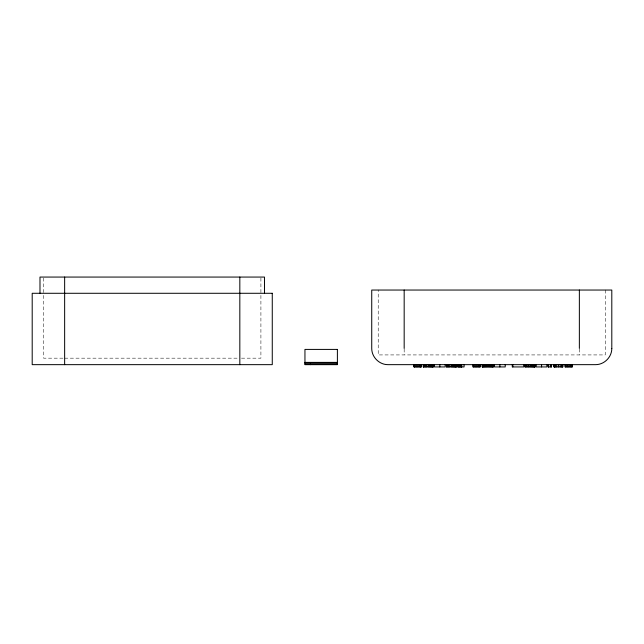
<?xml version="1.0" encoding="UTF-8"?>
<svg xmlns="http://www.w3.org/2000/svg" width="644" height="644" viewBox="0 0 644 644"><rect width="100%" height="100%" fill="white"/><g stroke="black" fill="none" stroke-linecap="round" stroke-linejoin="round"><path stroke-width="0.48" stroke-dasharray="3.22 2.42" d="M62.983 358.169L43.551 358.169L43.551 295.089M64.642 358.169L237.821 358.169M241.476 358.169L260.909 358.169L260.909 295.089M605.312 290.042L605.312 354.925L378.221 354.925L378.221 290.042M579.359 348.935L579.359 354.925M404.174 348.935L404.174 354.925M260.909 278.071L260.909 294.091M43.551 278.071L43.551 294.091"/><path stroke-width="0.97" d="M304.95 362.387L337.392 362.387M304.95 362.95L337.392 362.95M304.95 364.061L337.392 364.061M423.245 366.935L433.307 366.935M446.332 366.935L456.387 366.935L456.387 364.657M579.359 290.042L579.359 348.436M572.476 364.657L572.476 366.935L565.054 366.935L565.054 364.657M571.832 364.657L571.832 366.935M571.003 364.657L571.003 366.935M569.98 364.657L569.98 366.935M568.773 364.657L568.773 366.935M567.356 364.657L567.356 366.935M566.165 364.657L566.165 366.935M565.335 364.657L565.335 366.935M562.824 364.657L562.896 366.935L554.017 366.935L554.017 364.657M562.598 364.657L562.598 366.935M562.18 364.657L562.18 366.935M561.544 364.657L561.544 366.935M560.159 364.657L560.159 366.935M558.453 364.657L558.453 366.935M556.746 364.657L556.746 366.935M555.361 364.657L555.361 366.935M554.734 364.657L554.734 366.935M554.323 364.657L554.323 366.935M554.09 364.657L554.09 366.935M551.345 364.657L551.345 366.935L548.221 366.935L548.221 364.657M551.232 364.657L551.232 366.935M550.982 364.657L550.982 366.935M548.583 364.657L548.68 366.935M548.334 364.657L548.334 366.935M546.933 364.657L546.933 366.935L536.17 366.935L536.17 364.657M541.58 364.657L541.58 366.935M535.043 364.657L535.043 366.935L524.989 366.935L525.069 364.657L525.15 366.935M534.955 364.657L534.955 366.935M534.689 364.657L534.689 366.935M534.246 364.657L534.246 366.935M533.635 364.657L533.635 366.935M532.87 364.657L532.87 366.935M531.992 364.657L531.992 366.935M531.002 364.657L531.002 366.935M529.899 364.657L529.899 366.935M528.394 364.657L528.394 366.935M527.098 364.657L527.098 366.935M525.979 364.657L525.979 366.935M523.765 364.657L523.765 366.935L512.278 366.935L512.278 364.657M512.825 364.657L512.825 366.935M505.226 364.657L505.226 366.935L494.463 366.935L494.463 364.657M499.865 364.657L499.865 366.935M493.328 364.657L493.328 366.935L482.235 366.935L482.235 364.657M493.232 364.657L493.232 366.935M492.934 364.657L492.934 366.935M492.443 364.657L492.443 366.935M491.75 364.657L491.75 366.935M490.913 364.657L490.913 366.935M489.979 364.657L489.979 366.935M488.949 364.657L488.949 366.935M487.83 364.657L487.83 366.935M486.695 364.657L486.695 366.935M485.656 364.657L485.656 366.935M484.707 364.657L484.707 366.935M483.845 364.657L483.845 366.935M483.145 364.657L483.145 366.935M482.638 364.657L482.638 366.935M482.34 364.657L482.34 366.935M480.4 364.657L480.4 366.935L472.978 366.935L472.978 364.657M479.764 364.657L479.764 366.935M478.927 364.657L478.927 366.935M477.904 364.657L477.904 366.935M476.697 364.657L476.697 366.935M475.28 364.657L475.28 366.935M474.089 364.657L474.089 366.935M473.26 364.657L473.26 366.935M464.074 364.657L464.074 366.935L457.272 366.935L457.272 364.657M461.676 364.657L461.676 366.935M461.547 364.657L461.547 366.935M461.185 364.657L461.185 366.935M460.565 364.657L460.565 366.935M459.711 364.657L459.711 366.935M459.051 364.657L459.051 366.935M458.375 364.657L458.375 366.935M456.298 364.657L456.306 366.935M456.033 364.657L456.033 366.935M455.598 364.657L455.598 366.935M454.978 364.657L454.978 366.935M454.213 364.657L454.213 366.935M453.344 364.657L453.344 366.935M452.346 364.657L452.346 366.935M451.243 364.657L451.243 366.935M449.737 364.657L449.737 366.935M448.441 364.657L448.441 366.935M447.322 364.657L447.322 366.935M446.501 364.657L446.501 366.935L446.413 364.657M445.197 364.657L445.197 366.935L434.434 366.935L434.434 364.657M439.836 364.657L439.836 366.935M433.219 364.657L433.219 366.935M432.953 364.657L432.953 366.935M432.51 364.657L432.51 366.935M431.899 364.657L431.899 366.935M431.134 364.657L431.134 366.935M430.256 364.657L430.256 366.935M429.266 364.657L429.266 366.935M428.163 364.657L428.163 366.935M426.658 364.657L426.658 366.935M425.362 364.657L425.362 366.935M424.243 364.657L424.243 366.935M423.414 364.657L423.414 366.935M423.333 364.657L423.341 366.935M421.426 364.657L421.426 366.935L414.003 366.935L414.003 364.657M420.878 364.657L420.878 366.935M420.782 364.657L420.782 366.935M419.952 364.657L419.952 366.935M418.93 364.657L418.93 366.935M417.714 364.657L417.714 366.935M416.306 364.657L416.306 366.935M415.114 364.657L415.114 366.935M414.277 364.657L414.277 366.935M414.164 364.657L414.164 366.935M404.174 290.042L404.174 348.436M310.448 363.771L310.448 364.657M264.483 293.286L264.483 277.065L39.984 277.065L39.984 293.286M239.826 277.065L239.826 364.657M64.642 277.065L64.642 364.657M611.8 348.436C611.856 357.122 604.257 364.713 595.579 364.657L387.954 364.657C379.276 364.713 371.677 357.122 371.733 348.436L371.733 290.042L611.8 290.042L611.8 348.436M272.267 293.286L32.2 293.286L32.2 364.657L272.267 364.657L272.267 293.286M337.392 349.41L304.95 349.41L304.95 364.657L337.392 364.657L337.392 349.41"/></g></svg>
